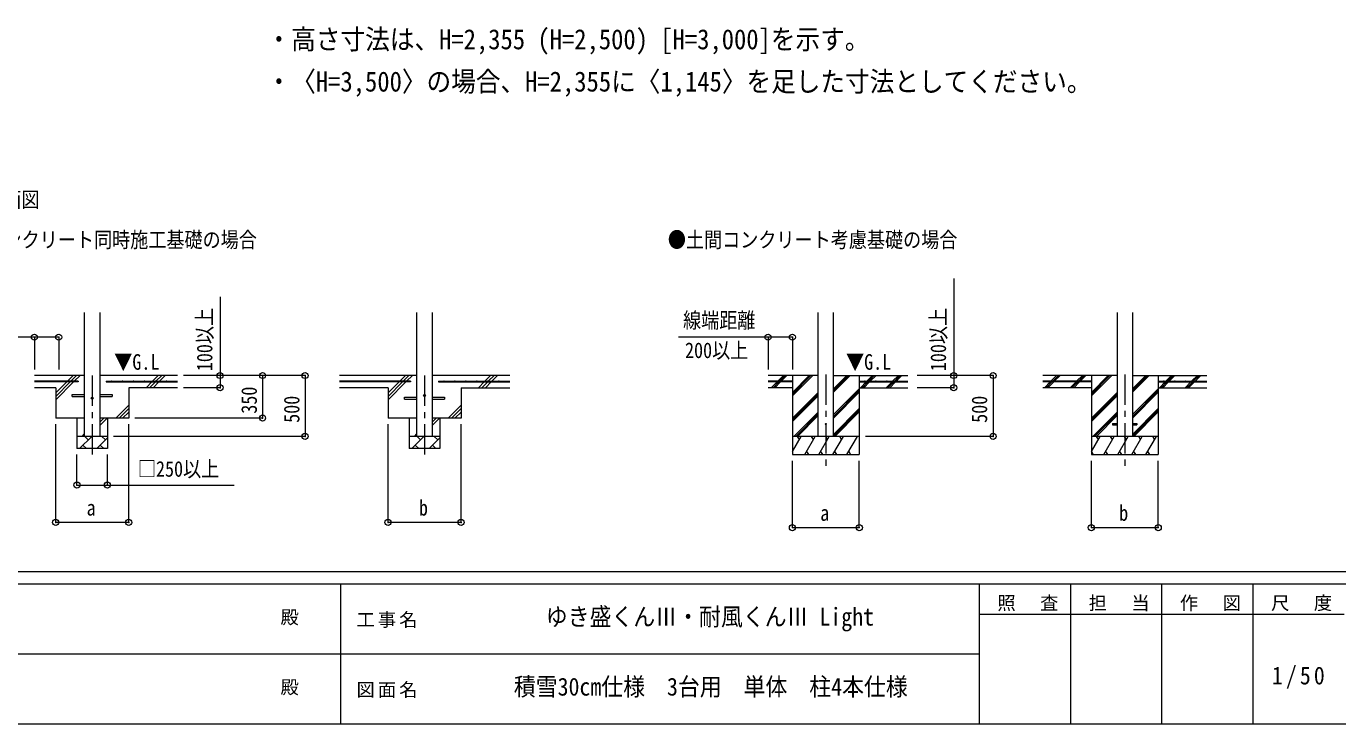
# Model space of a CAD drawing. Units: millimetres at full size, sheet at 1:50. Extents: x -14053 to 14053, y -9700 to 9700.
# Drawn here: x -3331 to 7450, y -9700 to -3969 of the extents above; entities that cross this region are included whole.
import ezdxf
from ezdxf.enums import TextEntityAlignment as Align

# ---------------------------------------------------------------- set-up
doc = ezdxf.new("R2010")
doc.units = ezdxf.units.MM
doc.header["$LTSCALE"] = 50
doc.header["$PDMODE"] = 32
doc.header["$PDSIZE"] = 50
doc.linetypes.add('CHAIN1', pattern=[8, 5, -1, 1, -1])
for name, color, linetype, lineweight in [('0-D', 7, 'Continuous', 9), ('0-E', 7, 'Continuous', 9), ('F-0', 7, 'Continuous', 9)]:
    doc.layers.add(name, color=color, linetype=linetype, lineweight=lineweight)
doc.styles.add('ＭＳ ゴシック', font='')
doc.styles.get('ＭＳ ゴシック').set_extended_font_data('MS Gothic')

msp = doc.modelspace()

# ---------------------------------------------------------------- linework, layer by layer
at = {"layer": '0-E', "color": 6}
for p, q in [((4292.82, -6040.14), (4292.82, -6938.64)), ((-1737.9, -6192.91), (-1737.9, -6938.64)), ((-3263.9, -6523.38), (-3263.9, -6788.64)), ((-3063.9, -6523.38), (-3263.9, -6523.38)), ((-3063.9, -6523.38), (-3063.9, -6788.64)), ((2766.82, -6523.38), (2766.82, -6788.64)), ((2966.82, -6523.38), (2766.82, -6523.38)), ((2966.82, -6523.38), (2966.82, -6788.64)), ((-1038.9, -6838.64), (-2038.9, -6838.64)), ((4616.82, -6838.64), (3991.82, -6838.64)), ((-1737.9, -6938.64), (-2038.9, -6938.64)), ((4292.82, -6938.64), (3991.82, -6938.64)), ((-3088.9, -8045.61), (-3088.9, -7238.64)), ((-2488.9, -8045.61), (-2488.9, -7238.64)), ((-357.36, -8045.61), (-357.36, -7238.64)), ((242.64, -8045.61), (242.64, -7238.64)), ((-2913.9, -7738.64), (-2913.9, -7488.64)), ((-2663.9, -7738.64), (-2663.9, -7488.64)), ((2966.82, -8088.64), (2966.82, -7538.64)), ((3516.82, -8088.64), (3516.82, -7538.64)), ((5424.21, -8088.64), (5424.21, -7538.64)), ((5974.21, -8088.64), (5974.21, -7538.64)), ((-2913.9, -7738.64), (-2663.9, -7738.64)), ((-2488.9, -8045.61), (-3088.9, -8045.61)), ((242.64, -8045.61), (-357.36, -8045.61)), ((2966.82, -8088.64), (3516.82, -8088.64)), ((5424.21, -8088.64), (5974.21, -8088.64))]:
    msp.add_line(p, q, dxfattribs=at)
at = {"layer": '0-E', "color": 4}
for p, q in [((-2851.4, -7338.64), (-2851.4, -6320.55)), ((-2726.4, -6320.55), (-2726.4, -7338.64)), ((-119.86, -7338.64), (-119.86, -6320.55)), ((5.14, -6320.55), (5.14, -7338.64)), ((3179.32, -7338.64), (3179.32, -6320.55)), ((3304.32, -7338.64), (3304.32, -6320.55)), ((5636.71, -6320.55), (5636.71, -7338.64)), ((5761.71, -6320.55), (5761.71, -7338.64)), ((-2953.9, -6995.64), (-2851.4, -6995.64)), ((-2953.9, -7011.64), (-2953.9, -6995.64)), ((-2726.4, -6995.64), (-2623.9, -6995.64)), ((-2623.9, -6995.64), (-2623.9, -7011.64)), ((-2953.9, -7011.64), (-2851.4, -7011.64)), ((-2726.4, -7011.64), (-2623.9, -7011.64)), ((-222.36, -7015.64), (-119.86, -7015.64)), ((-222.36, -7031.64), (-222.36, -7015.64)), ((-222.36, -7031.64), (-119.86, -7031.64)), ((5.14, -7015.64), (107.64, -7015.64)), ((5.14, -7031.64), (107.64, -7031.64)), ((107.64, -7015.64), (107.64, -7031.64)), ((5599.21, -7234.14), (5599.21, -7243.14)), ((5599.21, -7234.14), (5636.71, -7234.14)), ((5599.21, -7243.14), (5636.71, -7243.14)), ((5761.71, -7234.14), (5799.21, -7234.14)), ((5761.71, -7243.14), (5799.21, -7243.14)), ((5799.21, -7234.14), (5799.21, -7243.14))]:
    msp.add_line(p, q, dxfattribs=at)
at = {"layer": '0-E', "color": 6, "lineweight": 18}
for p, q in [((-3263.9, -6523.38), (-4026.45, -6523.38)), ((2766.82, -6523.38), (2029.28, -6523.38)), ((-2663.9, -7738.64), (-1620.81, -7738.64))]:
    msp.add_line(p, q, dxfattribs=at)
at = {"layer": '0-E'}
for p, q in [((-2851.4, -6838.64), (-3263.9, -6838.64)), ((-3088.9, -7038.64), (-2941.4, -6891.14)), ((-3088.9, -6982.07), (-2997.97, -6891.14)), ((-3088.9, -7010.36), (-2969.68, -6891.14)), ((-2992.97, -6886.14), (-2945.47, -6838.64)), ((-2964.68, -6886.14), (-2917.18, -6838.64)), ((-2936.4, -6886.14), (-2888.9, -6838.64)), ((-2088.9, -6838.64), (-2726.4, -6838.64)), ((-2345.47, -6938.64), (-2297.97, -6891.14)), ((-2317.18, -6938.64), (-2269.68, -6891.14)), ((-2292.97, -6886.14), (-2245.47, -6838.64)), ((-2288.9, -6938.64), (-2241.4, -6891.14)), ((-2264.68, -6886.14), (-2217.18, -6838.64)), ((-2236.4, -6886.14), (-2188.9, -6838.64)), ((-119.86, -6838.64), (-757.36, -6838.64)), ((-357.36, -7038.64), (-209.86, -6891.14)), ((-357.36, -6982.07), (-266.43, -6891.14)), ((-357.36, -7010.36), (-238.15, -6891.14)), ((-261.43, -6886.14), (-213.93, -6838.64)), ((-233.15, -6886.14), (-185.65, -6838.64)), ((-204.86, -6886.14), (-157.36, -6838.64)), ((642.64, -6838.64), (5.14, -6838.64)), ((386.07, -6938.64), (433.57, -6891.14)), ((414.35, -6938.64), (461.85, -6891.14)), ((438.57, -6886.14), (486.07, -6838.64)), ((442.64, -6938.64), (490.14, -6891.14)), ((466.85, -6886.14), (514.35, -6838.64)), ((495.14, -6886.14), (542.64, -6838.64)), ((3179.32, -6838.64), (2766.82, -6838.64)), ((2794.69, -6937.24), (2840.79, -6891.14)), ((2807.43, -6938.64), (2854.93, -6891.14)), ((2821.57, -6938.64), (2869.07, -6891.14)), ((2845.79, -6886.14), (2893.29, -6838.64)), ((2859.93, -6886.14), (2907.43, -6838.64)), ((2874.07, -6886.14), (2921.57, -6838.64)), ((2966.82, -6838.64), (2966.82, -7488.64)), ((2966.82, -7005.52), (3133.71, -6838.64)), ((2966.82, -6991.38), (3119.56, -6838.64)), ((2966.82, -6977.24), (3105.42, -6838.64)), ((3304.32, -6976.39), (3442.07, -6838.64)), ((3304.32, -6962.25), (3427.93, -6838.64)), ((3304.32, -6948.11), (3413.79, -6838.64)), ((3304.32, -6838.64), (3916.82, -6838.64)), ((3516.82, -6838.64), (3516.82, -7488.64)), ((3525.92, -6938.64), (3573.42, -6891.14)), ((3540.06, -6938.64), (3587.56, -6891.14)), ((3554.21, -6938.64), (3601.71, -6891.14)), ((3578.42, -6886.14), (3625.92, -6838.64)), ((3592.56, -6886.14), (3640.06, -6838.64)), ((3606.71, -6886.14), (3654.21, -6838.64)), ((3738.05, -6938.64), (3785.55, -6891.14)), ((3752.2, -6938.64), (3799.7, -6891.14)), ((3766.34, -6938.64), (3813.84, -6891.14)), ((3790.55, -6886.14), (3838.05, -6838.64)), ((3804.7, -6886.14), (3852.2, -6838.64)), ((3818.84, -6886.14), (3866.34, -6838.64)), ((5636.71, -6838.64), (5024.21, -6838.64)), ((5038.55, -6938.64), (5086.05, -6891.14)), ((5052.69, -6938.64), (5100.19, -6891.14)), ((5066.83, -6938.64), (5114.33, -6891.14)), ((5091.05, -6886.14), (5138.55, -6838.64)), ((5110.05, -6881.28), (5152.69, -6838.64)), ((5119.33, -6886.14), (5166.83, -6838.64)), ((5252.08, -6937.24), (5298.18, -6891.14)), ((5264.82, -6938.64), (5312.32, -6891.14)), ((5278.96, -6938.64), (5326.46, -6891.14)), ((5303.18, -6886.14), (5350.68, -6838.64)), ((5317.32, -6886.14), (5364.82, -6838.64)), ((5331.46, -6886.14), (5378.96, -6838.64)), ((5424.21, -6838.64), (5424.21, -7488.64)), ((5424.21, -7005.52), (5591.1, -6838.64)), ((5424.21, -6991.38), (5576.95, -6838.64)), ((5424.21, -6977.24), (5562.81, -6838.64)), ((5761.71, -6976.39), (5899.46, -6838.64)), ((5761.71, -6962.25), (5885.32, -6838.64)), ((5761.71, -6948.11), (5871.18, -6838.64)), ((5761.71, -6838.64), (6374.21, -6838.64)), ((5974.21, -6838.64), (5974.21, -7488.64)), ((5983.31, -6938.64), (6030.81, -6891.14)), ((5997.45, -6938.64), (6044.95, -6891.14)), ((6011.59, -6938.64), (6059.1, -6891.14)), ((6035.81, -6886.14), (6083.31, -6838.64)), ((6049.95, -6886.14), (6097.45, -6838.64)), ((6064.1, -6886.14), (6111.6, -6838.64)), ((6195.44, -6938.64), (6242.94, -6891.14)), ((6209.58, -6938.64), (6257.09, -6891.14)), ((6223.73, -6938.64), (6271.23, -6891.14)), ((6247.94, -6886.14), (6295.44, -6838.64)), ((6262.09, -6886.14), (6309.59, -6838.64)), ((6276.23, -6886.14), (6323.73, -6838.64)), ((-3088.9, -6938.64), (-3263.9, -6938.64)), ((-3088.9, -6938.64), (-3088.9, -7188.64)), ((-2088.9, -6938.64), (-2488.9, -6938.64)), ((-2488.9, -6938.64), (-2488.9, -7188.64)), ((-357.36, -6938.64), (-757.36, -6938.64)), ((-357.36, -6938.64), (-357.36, -7188.64)), ((242.64, -6938.64), (242.64, -7188.64)), ((242.64, -6938.64), (642.64, -6938.64)), ((2966.82, -6938.64), (2766.82, -6938.64)), ((2966.82, -7189.37), (3179.32, -6976.87)), ((2966.82, -7203.51), (3179.32, -6991.01)), ((2966.82, -7217.65), (3179.32, -7005.15)), ((3304.32, -7160.24), (3516.82, -6947.74)), ((3304.32, -7174.38), (3516.82, -6961.88)), ((3304.32, -7188.52), (3516.82, -6976.02)), ((3516.82, -6938.64), (3916.82, -6938.64)), ((5424.21, -6938.64), (5024.21, -6938.64)), ((5424.21, -7189.37), (5636.71, -6976.87)), ((5424.21, -7203.51), (5636.71, -6991.01)), ((5424.21, -7217.65), (5636.71, -7005.15)), ((5761.71, -7160.24), (5974.21, -6947.74)), ((5761.71, -7174.38), (5974.21, -6961.88)), ((5761.71, -7188.52), (5974.21, -6976.02)), ((5974.21, -6938.64), (6374.21, -6938.64)), ((-2595.47, -7188.64), (-2488.9, -7082.07)), ((-2567.18, -7188.64), (-2488.9, -7110.36)), ((136.07, -7188.64), (242.64, -7082.07)), ((164.35, -7188.64), (242.64, -7110.36)), ((3304.32, -7322.37), (3516.82, -7109.87)), ((5761.71, -7322.37), (5974.21, -7109.87)), ((-2851.4, -7188.64), (-3088.9, -7188.64)), ((-2913.9, -7188.64), (-2913.9, -7438.64)), ((-2726.4, -7250.31), (-2664.73, -7188.64)), ((-2726.4, -7222.03), (-2693.02, -7188.64)), ((-2488.9, -7188.64), (-2726.4, -7188.64)), ((-2663.9, -7188.64), (-2663.9, -7438.64)), ((-2538.9, -7188.64), (-2488.9, -7138.64)), ((-119.86, -7188.64), (-357.36, -7188.64)), ((-182.36, -7188.64), (-182.36, -7438.64)), ((5.14, -7250.31), (66.81, -7188.64)), ((5.14, -7222.03), (38.52, -7188.64)), ((242.64, -7188.64), (5.14, -7188.64)), ((67.64, -7188.64), (67.64, -7438.64)), ((192.64, -7188.64), (242.64, -7138.64)), ((2979.68, -7338.64), (3179.32, -7139)), ((2993.83, -7338.64), (3179.32, -7153.14)), ((3007.97, -7338.64), (3179.32, -7167.29)), ((3304.32, -7336.51), (3516.82, -7124.01)), ((3316.33, -7338.64), (3516.82, -7138.15)), ((5437.07, -7338.64), (5636.71, -7139)), ((5451.21, -7338.64), (5636.71, -7153.14)), ((5465.36, -7338.64), (5636.71, -7167.29)), ((5761.71, -7336.51), (5974.21, -7124.01)), ((5773.72, -7338.64), (5974.21, -7138.15)), ((-2871.3, -7338.64), (-2851.4, -7318.74)), ((-139.76, -7338.64), (-119.86, -7318.74)), ((-2663.9, -7338.64), (-2913.9, -7338.64)), ((-2663.9, -7438.64), (-2913.9, -7438.64)), ((-2893.16, -7438.64), (-2793.16, -7338.64)), ((-2864.61, -7410.09), (-2836.06, -7438.64)), ((-2821.72, -7367.2), (-2850.27, -7338.64)), ((-2751.74, -7438.64), (-2663.9, -7350.8)), ((-2723.19, -7410.09), (-2694.63, -7438.64)), ((-2680.3, -7367.2), (-2708.85, -7338.64)), ((67.64, -7338.64), (-182.36, -7338.64)), ((67.64, -7438.64), (-182.36, -7438.64)), ((-161.63, -7438.64), (-61.63, -7338.64)), ((-133.07, -7410.09), (-104.52, -7438.64)), ((-90.18, -7367.2), (-118.73, -7338.64)), ((-20.2, -7438.64), (67.64, -7350.8)), ((8.35, -7410.09), (36.9, -7438.64)), ((51.24, -7367.2), (22.69, -7338.64)), ((3516.82, -7338.64), (2966.82, -7338.64)), ((2966.82, -7464.09), (3039.25, -7338.64)), ((3024.25, -7364.62), (3009.25, -7338.64)), ((3068.12, -7488.64), (3154.72, -7338.64)), ((3139.72, -7364.62), (3124.72, -7338.64)), ((3183.59, -7488.64), (3270.19, -7338.64)), ((3255.19, -7364.62), (3240.19, -7338.64)), ((3299.06, -7488.64), (3385.66, -7338.64)), ((3370.66, -7364.62), (3355.66, -7338.64)), ((3414.53, -7488.64), (3501.13, -7338.64)), ((3471.13, -7338.64), (3471.13, -7338.64)), ((5974.21, -7338.64), (5424.21, -7338.64)), ((5424.21, -7464.09), (5496.64, -7338.64)), ((5481.64, -7364.62), (5466.64, -7338.64)), ((5525.51, -7488.64), (5612.11, -7338.64)), ((5597.11, -7364.62), (5582.11, -7338.64)), ((5640.98, -7488.64), (5727.58, -7338.64)), ((5712.58, -7364.62), (5697.58, -7338.64)), ((5756.45, -7488.64), (5843.05, -7338.64)), ((5828.05, -7364.62), (5813.05, -7338.64)), ((5871.92, -7488.64), (5958.52, -7338.64)), ((5943.52, -7364.62), (5928.52, -7338.64)), ((2966.82, -7488.64), (3516.82, -7488.64)), ((3083.12, -7462.66), (3098.12, -7488.64)), ((3198.59, -7462.66), (3213.59, -7488.64)), ((3314.06, -7462.66), (3329.06, -7488.64)), ((3429.53, -7462.66), (3444.53, -7488.64)), ((5424.21, -7488.64), (5974.21, -7488.64)), ((5425.04, -7462.66), (5440.04, -7488.64)), ((5540.51, -7462.66), (5555.51, -7488.64)), ((5655.98, -7462.66), (5670.98, -7488.64)), ((5771.45, -7462.66), (5786.45, -7488.64)), ((5886.92, -7462.66), (5901.92, -7488.64))]:
    msp.add_line(p, q, dxfattribs=at)
at = {"layer": '0-E', "color": 3}
for p, q in [((-2903.9, -6886.14), (-3263.9, -6886.14)), ((-2903.9, -6891.14), (-3263.9, -6891.14)), ((-2903.9, -6886.14), (-2903.9, -6891.14)), ((-2673.9, -6886.14), (-2088.9, -6886.14)), ((-2673.9, -6886.14), (-2673.9, -6891.14)), ((-2673.9, -6891.14), (-2088.9, -6891.14)), ((-172.36, -6886.14), (-757.36, -6886.14)), ((-172.36, -6891.14), (-757.36, -6891.14)), ((-172.36, -6886.14), (-172.36, -6891.14)), ((57.64, -6886.14), (642.64, -6886.14)), ((57.64, -6886.14), (57.64, -6891.14)), ((57.64, -6891.14), (642.64, -6891.14)), ((2966.82, -6886.14), (2766.82, -6886.14)), ((2966.82, -6891.14), (2766.82, -6891.14)), ((2966.82, -6886.14), (2966.82, -6891.14)), ((3516.82, -6886.14), (3916.82, -6886.14)), ((3516.82, -6886.14), (3516.82, -6891.14)), ((3516.82, -6891.14), (3916.82, -6891.14)), ((5424.21, -6886.14), (5024.21, -6886.14)), ((5424.21, -6891.14), (5024.21, -6891.14)), ((5105.19, -6886.14), (5106.86, -6884.47)), ((5424.21, -6886.14), (5424.21, -6891.14)), ((5974.21, -6886.14), (6374.21, -6886.14)), ((5974.21, -6886.14), (5974.21, -6891.14)), ((5974.21, -6891.14), (6374.21, -6891.14))]:
    msp.add_line(p, q, dxfattribs=at)
at = {"layer": '0-E', "linetype": 'CHAIN1'}
for p, q in [((-2788.9, -6838.64), (-2788.9, -7504.59)), ((-57.36, -6838.64), (-57.36, -7504.59)), ((3241.82, -6829.43), (3241.82, -7588.64)), ((5699.21, -6829.43), (5699.21, -7588.64))]:
    msp.add_line(p, q, dxfattribs=at)
at = {"layer": '0-E', "color": 6}
for points in [[(-1038.9, -6838.64), (-1038.9, -7338.64), (-2613.9, -7338.64)], [(-1388.9, -6838.64), (-1388.9, -7188.64), (-2438.9, -7188.64)], [(4616.82, -6838.64), (4616.82, -7338.64), (3566.82, -7338.64)]]:
    msp.add_lwpolyline(points, dxfattribs=at)
at = {"layer": '0-E', "color": 3}
for centre in [(-3218.9, -6883.64), (-3128.9, -6883.64), (-3038.9, -6883.64), (-2948.9, -6883.64), (-2628.9, -6883.64), (-2538.9, -6883.64), (-2448.9, -6883.64), (-2358.9, -6883.64), (-2268.9, -6883.64), (-2178.9, -6883.64), (-667.36, -6883.64), (-577.36, -6883.64), (-487.36, -6883.64), (-397.36, -6883.64), (-307.36, -6883.64), (-217.36, -6883.64), (102.64, -6883.64), (192.64, -6883.64), (282.64, -6883.64), (372.64, -6883.64), (462.64, -6883.64), (552.64, -6883.64), (2831.82, -6883.64), (2921.82, -6883.64), (3561.82, -6883.64), (3651.82, -6883.64), (3741.82, -6883.64), (3831.82, -6883.64), (5109.21, -6883.64), (5199.21, -6883.64), (5289.21, -6883.64), (5379.21, -6883.64), (6019.21, -6883.64), (6109.21, -6883.64), (6199.21, -6883.64), (6289.21, -6883.64)]:
    msp.add_circle(centre, 2.5, dxfattribs=at)
at = {"layer": '0-E', "color": 4}
for centre in [(-57.36, -7003.64), (-2788.9, -7023.64)]:
    msp.add_circle(centre, 8, dxfattribs=at)
at = {"layer": '0-E'}
msp.add_circle((3241.82, -7238.64), 5, dxfattribs=at)
at = {"layer": '0-E', "color": 6}
for p in [(-3263.9, -6523.38), (-3063.9, -6523.38), (2766.82, -6523.38), (2966.82, -6523.38), (-1737.9, -6838.64), (-1388.9, -6838.64), (-1038.9, -6838.64), (4292.82, -6838.64), (4616.82, -6838.64), (-1737.9, -6938.64), (4292.82, -6938.64), (-1388.9, -7188.64), (-1038.9, -7338.64), (4616.82, -7338.64), (-2913.9, -7738.64), (-2663.9, -7738.64), (-3088.9, -8045.61), (-2488.9, -8045.61), (-357.36, -8045.61), (242.64, -8045.61), (2966.82, -8088.64), (3516.82, -8088.64), (5424.21, -8088.64), (5974.21, -8088.64)]:
    msp.add_point(p, dxfattribs=at)
at = {"layer": 'F-0', "color": 5, "lineweight": 5}
for p, q in [((-14053.43, -8450), (13346.57, -8450)), ((-14053.43, -8550), (8901.98, -8550)), ((-748.03, -8550), (-748.03, -9700)), ((4501.97, -8550), (4501.97, -9700)), ((5251.97, -8550), (5251.97, -9700)), ((6001.97, -8550), (6001.97, -9700)), ((6751.97, -8550), (6751.97, -9700)), ((4501.97, -8800), (7501.97, -8800)), ((-5748.03, -9125), (4501.97, -9125)), ((-14053.43, -9700), (13346.57, -9700))]:
    msp.add_line(p, q, dxfattribs=at)

# ---------------------------------------------------------------- texts
at = {"layer": '0-D', "style": 'ＭＳ ゴシック', "width": 0.9}
for s, p in [('・高さ寸法は、H=2,355 (H=2,500) [H=3,000]を示す。', (-1355.57, -4207.48)), ('・〈H=3,500〉の場合、H=2,355に〈1,145〉を足した寸法としてください。', (-1355.57, -4554.84))]:
    msp.add_text(s, height=165, dxfattribs=at).set_placement(p, align=Align.BOTTOM_LEFT)
at = {"layer": '0-E', "style": 'ＭＳ ゴシック', "width": 0.85}
for s, p in [('■基礎断面図', (-4114.49, -5496.11)), ('●土間コンクリート同時施工基礎の場合', (-4112.85, -5825.3)), ('●土間コンクリート考慮基礎の場合', (1942.87, -5825.3)), ('線端距離', (2067.87, -6487.41)), ('200以上', (2084.04, -6733.85)), ('▼G.L', (-2607.7, -6829.72)), ('▼G.L', (3407.71, -6829.72)), ('□250以上', (-2413.41, -7708.55)), ('b', (-103.11, -8027.85)), ('a', (-2834.65, -8027.85)), ('a', (3195.57, -8070.89)), ('b', (5652.96, -8070.89))]:
    msp.add_text(s, height=128.3, dxfattribs=at).set_placement(p, align=Align.BOTTOM_LEFT)
for s, p in [('100以上', (-1763.05, -6803.19)), ('100以上', (4268, -6803.19)), ('350', (-1397.1, -7152.39)), ('500', (-1047.1, -7227.39)), ('500', (4606.38, -7227.39))]:
    msp.add_text(s, height=128.3, rotation=90, dxfattribs=at).set_placement(p, align=Align.BOTTOM_LEFT)
at = {"layer": 'F-0', "style": 'ＭＳ ゴシック', "width": 0.9}
for s, p in [('ゆき盛くんⅢ・耐風くんⅢ Light', (939.47, -8937.5)), ('積雪30cm仕様\u30003台用\u3000単体\u3000柱4本仕様', (676.97, -9512.5))]:
    msp.add_text(s, height=146.6, dxfattribs=at).set_placement(p, align=Align.BOTTOM_LEFT)
at = {"layer": 'F-0', "style": 'ＭＳ ゴシック'}
for p in [(-1240.88, -8912.5), (-1240.88, -9487.5)]:
    msp.add_text('殿', height=110, dxfattribs=at).set_placement(p, align=Align.BOTTOM_LEFT)
at = {"layer": 'F-0', "attachment_point": 7, "style": 'ＭＳ ゴシック'}
for s, insert, char_height in [('\\T1.17;照\u3000査', (4651.98, -8775), 110), ('\\T1.17;担\u3000当', (5401.98, -8775), 110), ('\\T1.17;作\u3000図', (6151.97, -8775), 110), ('\\T1.17;尺\u3000度', (6901.98, -8775), 110), ('\\T1.17;工事名', (-616.19, -8912.5), 110), ('\\T1.28;\\W0.9;1/50', (6908.22, -9412.5), 146.6), ('\\T1.17;図面名', (-616.19, -9487.5), 110)]:
    msp.add_mtext(s, dxfattribs=dict(at, insert=insert, char_height=char_height))

doc.saveas('drawing.dxf')
